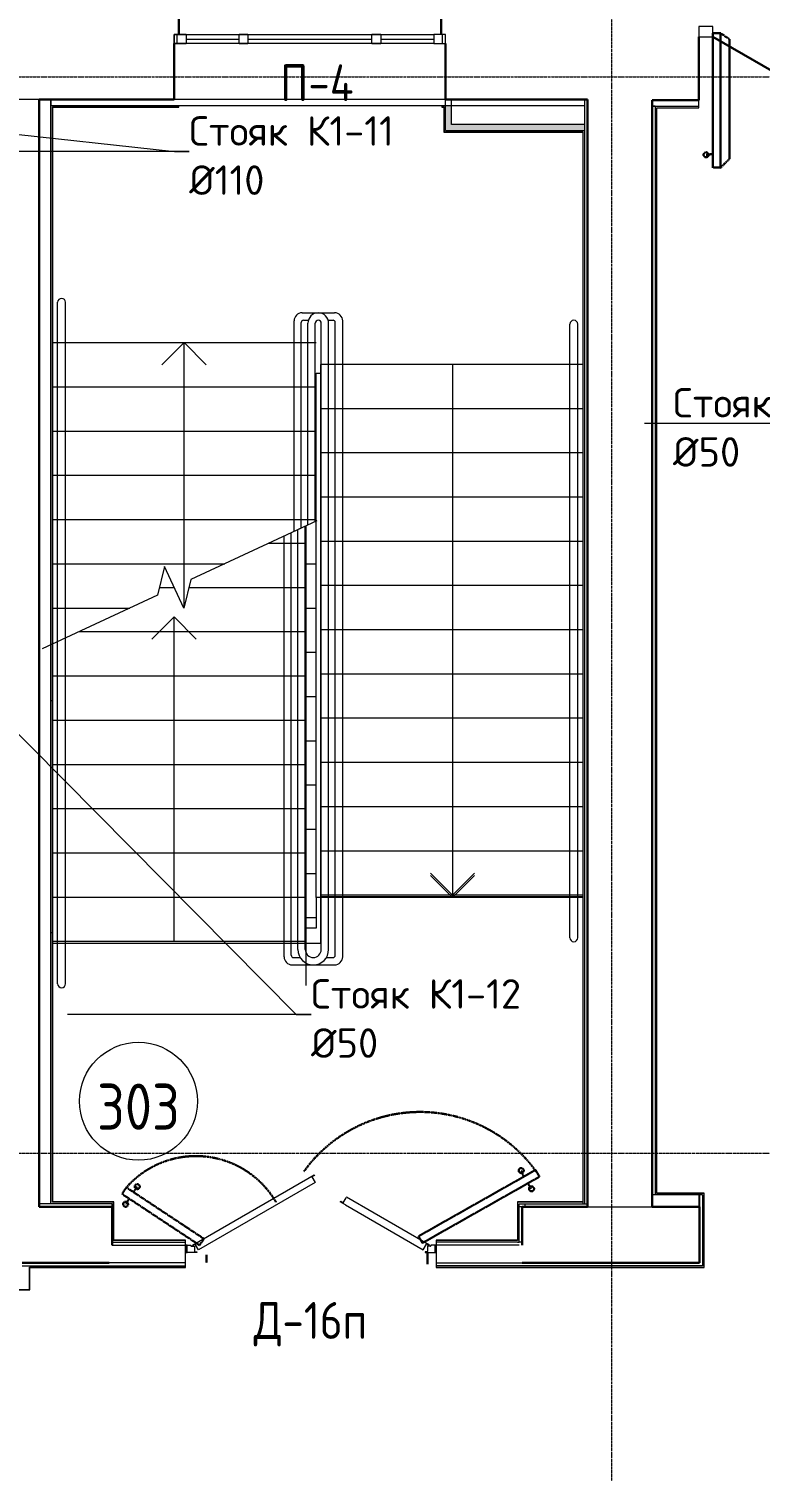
# Model space of a CAD drawing. Header units: millimetres. Extents: x -10178924 to 11692288, y -947381 to 58396.
# Drawn here: x 41895 to 46855, y -264191 to -254409 of the extents above; entities that cross this region are included whole.
import ezdxf
from ezdxf import colors
from ezdxf.entities.mleader import LeaderData, LeaderLine
from ezdxf.math import Vec2, Vec3

# ---------------------------------------------------------------- set-up
doc = ezdxf.new("R2010")
doc.units = ezdxf.units.MM
doc.linetypes.add('ADSK_Линия сетки', pattern=[25, 20, -2.5, 0, -2.5])
doc.linetypes.add('ADSK_Штриховая_ш3 п1_5', pattern=[4.5, 3, -1.5])
for name, color, linetype, lineweight in [('_ Окна', 7, 'Continuous', 9), ('Аннотация', 7, 'Continuous', 18), ('Выноски ВК', 7, 'Continuous', 0), ('Двери', 7, 'Continuous', 9), ('Лестницы', 7, 'Continuous', 9), ('Марки дверей', 7, 'Continuous', 20), ('Марки окон', 7, 'Continuous', 20), ('Окна', 7, 'Continuous', 9), ('Оси', 253, 'Continuous', 9), ('Перекрытие', 7, 'Continuous', 18), ('Стены внутренние', 7, 'Continuous', 18), ('Стены несущие', 7, 'Continuous', 30), ('Стены отделка', 7, 'Continuous', 30), ('Стены перегородки', 7, 'Continuous', 30), ('Стены штриховка', 7, 'Continuous', 9), ('Стрелки вверх', 7, 'Continuous', 18), ('ШТРИХОВКА', 252, 'Continuous', 15)]:
    doc.layers.add(name, color=color, linetype=linetype, lineweight=lineweight)
doc.layers.add('Линии', color=7, linetype='Continuous', lineweight=9, true_color=0x00a600)
doc.styles.add('GOST Common', font='GOST_Common.ttf', dxfattribs={"width": 0.9, "height": 350})
doc.styles.add('GOST Common_2', font='GOST_Common.ttf', dxfattribs={"width": 0.9, "height": 250})
doc.styles.add('PDF ISOCPEUR', font='isocpeur.ttf')

# ---------------------------------------------------------------- blocks, each defined once
blk = doc.blocks.new('Дверь-Alumark_двупольная с глухим окном_S70 - 2000х2200Н ост алюм Д33-6295929-План 3-го этажа')
at = {"layer": 'Двери', "lineweight": 30}
for p, q in [((-780, -175), (3.8, 277.5)), ((1030, -175), (246.2, 277.5))]:
    blk.add_line(p, q, dxfattribs=at)
at = {"layer": 'Двери'}
for p, q in [((-875, -175), (-875, -245)), ((-780, -175), (-875, -175)), ((-780, -245), (-780, -175)), ((1030, -175), (1030, -245)), ((1125, -175), (1030, -175)), ((1125, -245), (1125, -175)), ((-875, -245), (-780, -245)), ((1030, -245), (1125, -245))]:
    blk.add_line(p, q, dxfattribs=at)
blk = doc.blocks.new('dver-dpo-230 _1_ - 1700х2300Н ост алюм EIW15 Д-17п-3687092-План 3-го этажа')
at = {"layer": 'Двери'}
for p, q in [((-804, 60), (21.3, 536.5)), ((23.6, 532.6), (6.3, 522.6)), ((6.3, 522.6), (28.8, 483.6)), ((21.3, 536.5), (23.6, 532.6)), ((28.8, 483.6), (-761.9, 27.1)), ((199, 352.1), (201.5, 356.5)), ((233.7, 332.1), (199, 352.1)), ((201.5, 356.5), (218.8, 346.5)), ((218.8, 346.5), (238.8, 381.1)), ((233.7, 332.1), (761.9, 27.1)), ((241.1, 385), (238.8, 381.1)), ((804, 60), (241.1, 385)), ((-850, 10), (-850, 60)), ((-850, 60), (-813.8, 60)), ((-840, 60), (-850, 60)), ((-850, 60), (-850, 10)), ((-773.8, 10), (-850, 10)), ((-850, 10), (-840, 10)), ((-840, 10), (-840, 60)), ((-813.8, 60), (-813.8, 54.6)), ((-811.3, 52), (-790, 52)), ((-801.8, 56.1), (-804, 60)), ((-784.4, 66.1), (-801.8, 56.1)), ((-790, 52), (-790, 16.5)), ((-787.5, 14), (-773.8, 14)), ((-761.9, 27.1), (-784.4, 66.1)), ((-773.8, 14), (-773.8, 10)), ((761.9, 27.1), (784.4, 66.1)), ((773.8, 14), (773.8, 10)), ((787.5, 14), (773.8, 14)), ((773.8, 10), (850, 10)), ((784.4, 66.1), (801.7, 56.1)), ((790, 52), (790, 16.5)), ((811.3, 52), (790, 52)), ((801.7, 56.1), (804, 60)), ((813.8, 60), (813.8, 54.6)), ((850, 60), (813.8, 60)), ((850, 60), (840, 60)), ((840, 60), (840, 10)), ((840, 10), (850, 10)), ((850, 10), (850, 60)), ((850, 10), (850, 60))]:
    blk.add_line(p, q, dxfattribs=at)
for centre, radius, start, end in [((-811.3, 54.6), 2.52, 180, 270), ((-787.5, 16.5), 2.5, 180, 270), ((787.5, 16.5), 2.5, 270, 360), ((811.3, 54.6), 2.52, 270, 0)]:
    blk.add_arc(centre, radius, start, end, dxfattribs=at)
blk = doc.blocks.new('окно трехпол с фрамугой - 1800-2290_h___нов_ ок-39-4657563-План 3-го этажа')
at = {"layer": '_ Окна', "lineweight": 18}
for p, q in [((-920, 100), (-920, 160)), ((-920, 160), (-840, 160)), ((-840, 100), (-920, 100)), ((-840, 160), (-840, 100)), ((-480, 100), (-480, 160)), ((-480, 160), (-420, 160)), ((-420, 100), (-480, 100)), ((-420, 160), (-420, 100)), ((420, 100), (420, 160)), ((420, 160), (480, 160)), ((480, 100), (420, 100)), ((480, 160), (480, 100)), ((840, 160), (840, 100)), ((920, 160), (840, 160)), ((840, 100), (920, 100)), ((920, 100), (920, 160))]:
    blk.add_line(p, q, dxfattribs=at)
at = {"layer": '_ Окна'}
for p, q in [((-900, 100), (-900, 160)), ((-840, 130), (-480, 130)), ((-420, 130), (420, 130)), ((480, 130), (840, 130)), ((900, 100), (900, 160))]:
    blk.add_line(p, q, dxfattribs=at)
at = {"layer": 'Окна'}
for p, q in [((-920, 160), (-920, 100)), ((-840, 160), (-920, 160)), ((-920, 100), (-840, 100)), ((-840, 160), (-480, 160)), ((-480, 100), (-840, 100)), ((-420, 160), (-480, 160)), ((-480, 100), (-420, 100)), ((-420, 160), (420, 160)), ((420, 100), (-420, 100)), ((480, 160), (420, 160)), ((420, 100), (480, 100)), ((480, 160), (840, 160)), ((840, 100), (480, 100)), ((920, 160), (840, 160)), ((840, 100), (920, 100)), ((920, 100), (920, 160))]:
    blk.add_line(p, q, dxfattribs=at)
blk = doc.blocks.new('3 этаж')
at = {"layer": 'Стены внутренние'}
for points in [[(44722.2, -164730.5), (44761.2, -164730.5), (44761.2, -164601), (44721.2, -164601), (44721.2, -164730.5)], [(45398, -164770.5), (45663.2, -164770.5), (45663.2, -164730.5), (44721.2, -164730.5), (44722.2, -164770.5)]]:
    blk.add_hatch(color=256, dxfattribs=at).paths.add_polyline_path(points)
at = {"layer": 'Лестницы'}
for p, q in [((42057, -166210), (43842.6, -166210)), ((42057, -166210), (43842.6, -166210)), ((45650.6, -166358), (43873.2, -166358)), ((43873.2, -166358), (43873.2, -166658)), ((45650.6, -166358), (43873.2, -166358)), ((43842.6, -166418), (43873.2, -166418)), ((43842.6, -166510), (43842.6, -166418)), ((42057, -166510), (43842.6, -166510)), ((42057, -166510), (43842.6, -166510)), ((43842.6, -166810), (43842.6, -166510)), ((43873.2, -166658), (43873.2, -166958)), ((45650.6, -166658), (43873.2, -166658)), ((45650.6, -166658), (43873.2, -166658)), ((42057, -166810), (43842.6, -166810)), ((42057, -166810), (43842.6, -166810)), ((43842.6, -167110), (43842.6, -166810)), ((43873.2, -166958), (43873.2, -167258)), ((45650.6, -166958), (43873.2, -166958)), ((45650.6, -166958), (43873.2, -166958)), ((42057, -167110), (43842.6, -167110)), ((42057, -167110), (43842.6, -167110)), ((43842.6, -167410), (43842.6, -167110)), ((43873.2, -167258), (43873.2, -167558)), ((45650.6, -167258), (43873.2, -167258)), ((45650.6, -167258), (43873.2, -167258)), ((42057, -167410), (43842.6, -167410)), ((42057, -167410), (43842.6, -167410)), ((43775, -167453), (42993.3, -167817.5)), ((43775, -167570.3), (43775, -167453)), ((43842.6, -167710), (43842.6, -167410)), ((43873.2, -167558), (43873.2, -167858)), ((45650.6, -167558), (43873.2, -167558)), ((45650.6, -167558), (43873.2, -167558)), ((43523.4, -167570.3), (43775, -167570.3)), ((43523.4, -167570.3), (43775, -167570.3)), ((43775, -167870.3), (43775, -167570.3)), ((42057, -167710), (43223.9, -167710)), ((42057, -167710), (43223.9, -167710)), ((42814, -167728.7), (42766.7, -167923.1)), ((42946, -168011.9), (42814, -167728.7)), ((43775, -167710), (43842.6, -167710)), ((43775, -167710), (43842.6, -167710)), ((43842.6, -168010), (43842.6, -167710)), ((42993.3, -167817.5), (42946, -168011.9)), ((42766.7, -167923.1), (41985, -168287.6)), ((42779.6, -167870.3), (42880, -167870.3)), ((42779.6, -167870.3), (42880, -167870.3)), ((42980.4, -167870.3), (43775, -167870.3)), ((42980.4, -167870.3), (43775, -167870.3)), ((43775, -168170.3), (43775, -167870.3)), ((43873.2, -167858), (43873.2, -168158)), ((45650.6, -167858), (43873.2, -167858)), ((45650.6, -167858), (43873.2, -167858)), ((42057, -168010), (42580.5, -168010)), ((42057, -168010), (42580.5, -168010)), ((42945.1, -168010), (42946.5, -168010)), ((42945.1, -168010), (42946.5, -168010)), ((43775, -168010), (43842.6, -168010)), ((43775, -168010), (43842.6, -168010)), ((43842.6, -168310), (43842.6, -168010)), ((42236.6, -168170.3), (43775, -168170.3)), ((42236.6, -168170.3), (43775, -168170.3)), ((43775, -168470.3), (43775, -168170.3)), ((43873.2, -168158), (43873.2, -168458)), ((45650.6, -168158), (43873.2, -168158)), ((45650.6, -168158), (43873.2, -168158)), ((43775, -168310), (43842.6, -168310)), ((43775, -168310), (43842.6, -168310)), ((43842.6, -168610), (43842.6, -168310)), ((42056.9, -168470.3), (43775, -168470.3)), ((42056.9, -168470.3), (43775, -168470.3)), ((43775, -168770.3), (43775, -168470.3)), ((43873.2, -168458), (43873.2, -168758)), ((45650.6, -168458), (43873.2, -168458)), ((45650.6, -168458), (43873.2, -168458)), ((43775, -168610), (43842.6, -168610)), ((43775, -168610), (43842.6, -168610)), ((43842.6, -168910), (43842.6, -168610)), ((42057, -168770.3), (43775, -168770.3)), ((42057, -168770.3), (43775, -168770.3)), ((43775, -169070.3), (43775, -168770.3)), ((43873.2, -168758), (43873.2, -169058)), ((45650.6, -168758), (43873.2, -168758)), ((45650.6, -168758), (43873.2, -168758)), ((43775, -168910), (43842.6, -168910)), ((43775, -168910), (43842.6, -168910)), ((43842.6, -169210), (43842.6, -168910)), ((42057, -169070.3), (43775, -169070.3)), ((42057, -169070.3), (43775, -169070.3)), ((43775, -169370.3), (43775, -169070.3)), ((43873.2, -169058), (43873.2, -169358)), ((45650.6, -169058), (43873.2, -169058)), ((45650.6, -169058), (43873.2, -169058)), ((43775, -169210), (43842.6, -169210)), ((43775, -169210), (43842.6, -169210)), ((43842.6, -169510), (43842.6, -169210)), ((42057, -169370.3), (43775, -169370.3)), ((42057, -169370.3), (43775, -169370.3)), ((43775, -169670.3), (43775, -169370.3)), ((43873.2, -169358), (43873.2, -169658)), ((45650.6, -169358), (43873.2, -169358)), ((45650.6, -169358), (43873.2, -169358)), ((43775, -169510), (43842.6, -169510)), ((43775, -169510), (43842.6, -169510)), ((43842.6, -169810), (43842.6, -169510)), ((42057, -169670.3), (43775, -169670.3)), ((42057, -169670.3), (43775, -169670.3)), ((43775, -169970.3), (43775, -169670.3)), ((43873.2, -169658), (43873.2, -169958)), ((45650.6, -169658), (43873.2, -169658)), ((45650.6, -169658), (43873.2, -169658)), ((43775, -169810), (43842.6, -169810)), ((43775, -169810), (43842.6, -169810)), ((43842.6, -169973), (43842.6, -169810)), ((42057, -169970.3), (43775, -169970.3)), ((42057, -169970.3), (43775, -169970.3)), ((43775, -170270.3), (43775, -169970.3)), ((43873.2, -169958), (43873.2, -169968)), ((45650.6, -169958), (43873.2, -169958)), ((45650.6, -169973), (43873.2, -169973)), ((43775, -170110), (43842.6, -170110)), ((43775, -170110), (43842.6, -170110)), ((42057, -170270.3), (43775, -170270.3)), ((42057, -170270.3), (43775, -170270.3)), ((43775, -170570.3), (43775, -170270.3))]:
    blk.add_line(p, q, dxfattribs=at)
at = {"layer": 'Линии', "color": 7, "linetype": 'ADSK_Штриховая_ш3 п1_5', "lineweight": 30}
for p, q in [((46532.8, -165023.5), (46532.8, -164110.4)), ((46532.8, -164110.4), (46585.8, -164110.4)), ((46585.8, -164110.4), (46585.8, -165022.8)), ((46585.8, -164110.4), (46645.8, -164152.4)), ((46645.8, -164152.4), (46645.8, -164964.5)), ((46532.8, -164931.1), (46488.1, -164936.2)), ((46645.8, -164964.5), (46580.6, -165029.7)), ((46585.8, -165022.8), (46532.8, -165023.5)), ((44537.6, -172270.7), (45331.6, -171821.3)), ((45358.3, -171867), (44563.7, -172316.8)), ((45252, -171866.9), (45234.5, -171825.4)), ((45331.6, -171821.3), (45358.3, -171867)), ((42556.6, -171939.7), (42527.3, -171983.9)), ((43082.5, -172287.9), (42556.6, -171939.7)), ((42605.3, -171972), (42630.1, -171934.4)), ((45277.9, -171912.6), (45304.4, -171948.9)), ((42527.3, -171983.9), (43052.7, -172331.7)), ((42576, -172016.1), (42551.2, -172053.7)), ((43052.7, -172331.7), (43082.5, -172287.9)), ((44563.7, -172316.8), (44537.6, -172270.7)), ((43099.8, -172396.1), (43099.8, -172451.6)), ((44599.8, -172381.6), (44599.8, -172461.6))]:
    blk.add_line(p, q, dxfattribs=at)
at = {"layer": 'Линии', "color": 7}
for p, q in [((42090, -170558.5), (42090, -165936.8)), ((42143.6, -170558.5), (42143.6, -165936.8)), ((43693.6, -167490.7), (43693.6, -166063)), ((43742.6, -167468.1), (43742.6, -166073)), ((43748.6, -166008), (43968.6, -166008)), ((43757.6, -166058), (43790.6, -166058)), ((43925.2, -166058), (43958.2, -166058)), ((43973.2, -170365.3), (43973.2, -166073)), ((44023.6, -170375.3), (44023.6, -166063)), ((45564.6, -170246.2), (45564.6, -166084.8)), ((45618.2, -170246.2), (45618.2, -166084.8)), ((43720, -167478.6), (43851.4, -167417.3)), ((43626, -170375.3), (43626, -167522.8)), ((43675, -170365.3), (43675, -167499.7)), ((43690, -170380.3), (43735.2, -170380.3)), ((43913, -170380.3), (43958.2, -170380.3)), ((43681, -170430.3), (43968.6, -170430.3))]:
    blk.add_line(p, q, dxfattribs=at)
at = {"layer": 'Линии', "color": 7, "lineweight": 18}
for p, q in [((43787.6, -167447.1), (43787.6, -166078.3)), ((43837.6, -167423.8), (43837.6, -166078.3)), ((43878.2, -170326.2), (43878.2, -166078.3)), ((43928.2, -170326.2), (43928.2, -166078.3)), ((43770, -170326.2), (43770, -167456.2)), ((43720, -170326.2), (43720, -167478.6))]:
    blk.add_line(p, q, dxfattribs=at)
at = {"layer": 'Линии', "color": 7, "linetype": 'ADSK_Штриховая_ш3 п1_5', "lineweight": 30}
for centre in [(46488.1, -164936.2), (45234.5, -171825.4), (42630.1, -171934.4), (45304.4, -171948.9), (42551.2, -172053.7)]:
    blk.add_circle(centre, 17, dxfattribs=at)
at = {"layer": 'Линии', "color": 7}
blk.add_circle((42638.4, -171355.1), 400, dxfattribs=at)
for centre, radius, start, end in [((42116.8, -165936.8), 26.8, 0, 180), ((43748.6, -166063), 55, 90, 180), ((43757.6, -166073), 15, 90, 180), ((43857.9, -166078.3), 70.3, 0, 180), ((43857.9, -166078.3), 20.3, 0, 180), ((43958.2, -166073), 15, 0, 90), ((43968.6, -166063), 55, 0, 90), ((45591.4, -166084.8), 26.8, 0, 180), ((45591.4, -170246.2), 26.8, 180, 0), ((43681, -170375.3), 55, 180, 270), ((43690, -170365.3), 15, 180, 270), ((43824.1, -170326.2), 104.1, 180, 0), ((43824.1, -170326.2), 54.1, 180, 0), ((43958.2, -170365.3), 15, 270, 0), ((43968.6, -170375.3), 55, 270, 0), ((42116.8, -170558.5), 26.8, 180, 0)]:
    blk.add_arc(centre, radius, start, end, dxfattribs=at)
at = {"layer": 'Линии', "color": 7, "linetype": 'ADSK_Штриховая_ш3 п1_5', "lineweight": 30}
for centre, radius, start, end in [((44548.1, -172397.8), 970.1, 33.5518, 144.34477), ((43028, -172355.2), 628.4, 30.24051, 138.61165)]:
    blk.add_arc(centre, radius, start, end, dxfattribs=at)
at = {"layer": 'Оси', "linetype": 'ADSK_Линия сетки'}
for p, q in [((45849.6, -188334.9), (45849.6, -141962.3)), ((-10559.1, -164407.3), (56004.9, -164407.3)), ((-10559.1, -171707.3), (56004.9, -171707.3))]:
    blk.add_line(p, q, dxfattribs=at)
at = {"layer": 'Перекрытие'}
for p, q in [((43873.2, -169973), (43842.6, -169973)), ((43842.6, -169973), (43842.6, -170181)), ((45650.6, -169968), (43873.2, -169968)), ((43873.2, -169968), (43873.2, -170285.3)), ((43842.6, -170181), (43775, -170181)), ((43873.2, -170285.3), (42057, -170285.3)), ((46443.9, -171990.3), (46443.9, -172070.3))]:
    blk.add_line(p, q, dxfattribs=at)
at = {"layer": 'Стены несущие'}
for p, q in [((42911.2, -164121), (42911.2, -164001)), ((44691.2, -164001), (44691.2, -164121)), ((46438.5, -164566.7), (46438.5, -164136.7)), ((42881.2, -164561), (42881.2, -164181)), ((44721.2, -164181), (44721.2, -164561)), ((41965, -172070.3), (41965, -164561)), ((42881.2, -164561), (41965, -164561)), ((45683.2, -164561), (44721.2, -164561)), ((45683.2, -164561), (45683.2, -172070.3)), ((46438.5, -164566.7), (46123.2, -164566.7)), ((46123.2, -172070.3), (46123.2, -164566.7)), ((42460, -172070.3), (41965, -172070.3)), ((42460, -172330.3), (42460, -172070.3)), ((45683.2, -172070.3), (45240, -172070.3)), ((45240, -172330.3), (45240, -172070.3)), ((46443.9, -172070.3), (46123.2, -172070.3)), ((46443.9, -172450.3), (46443.9, -172070.3)), ((41850, -172450.3), (42440, -172450.3)), ((42440, -172450.3), (42440, -172446.7)), ((45240, -172447.9), (45240, -172450.3)), ((45240, -172450.3), (46443.9, -172450.3))]:
    blk.add_line(p, q, dxfattribs=at)
at = {"layer": 'Стены отделка', "lineweight": 9}
for p, q in [((42044.4, -164561), (42044.4, -164601)), ((42044.4, -164601), (42045, -164601)), ((42045, -172050.3), (42045, -164561)), ((42057, -164613), (42912.2, -164613)), ((42057, -172038.3), (42057, -164613)), ((44721.2, -164561), (42881.2, -164561)), ((42912.2, -164601), (44696.2, -164601)), ((42912.2, -164613), (42912.2, -164601)), ((44696.2, -164601), (44696.2, -164613)), ((44696.2, -164613), (44709.2, -164613)), ((44709.2, -164613), (44709.2, -164780.5)), ((44761.2, -164566), (44721.2, -164566)), ((44721.2, -164770.5), (44721.2, -164566)), ((44721.2, -164601), (45663.2, -164601)), ((44761.2, -164730.5), (44761.2, -164566)), ((45663.2, -164561), (45663.2, -172050.3)), ((46123.2, -164606.7), (46143.2, -164606.7)), ((46143.2, -164606.7), (46123.2, -164606.7)), ((46143.2, -164606.7), (46143.2, -171990.3)), ((46155.2, -164618.7), (46438.5, -164618.7)), ((46155.2, -171978.3), (46155.2, -164618.7)), ((46438.5, -164618.7), (46438.5, -164566.7)), ((44711.2, -164782.5), (45651.2, -164782.5)), ((44721.2, -164770.5), (45663.2, -164770.5)), ((45663.2, -164730.5), (44761.2, -164730.5)), ((45651.2, -164782.5), (45651.2, -172038.3)), ((42045, -168636.1), (42057, -168636.1)), ((42057, -170212.8), (42045, -170212.8)), ((42460, -172050.3), (41965, -172050.3)), ((42470, -172038.3), (42057, -172038.3)), ((42460, -172070.3), (42460, -172050.3)), ((42472, -172298.3), (42472, -172040.3)), ((45208, -172040.3), (45208, -172298.3)), ((45651.2, -172038.3), (45210, -172038.3)), ((45220, -172050.3), (45683.2, -172050.3)), ((45220, -172310.3), (45220, -172050.3)), ((45258.4, -172050.3), (45258.4, -172070.3)), ((46464.1, -171990.3), (46123.2, -171990.3)), ((46474.1, -171978.3), (46155.2, -171978.3)), ((46441.6, -172070.3), (46441.6, -171990.3)), ((46444.1, -171990.3), (46444.1, -172450.3)), ((46464.1, -171990.3), (46464.1, -172470.3)), ((46476.1, -172480.3), (46476.1, -171980.3)), ((45240, -172070.3), (45220, -172070.3)), ((42958.5, -172298.3), (42472, -172298.3)), ((42917.5, -172310.3), (42958.5, -172310.3)), ((42958.5, -172330.3), (42958.5, -172298.3)), ((44658.5, -172298.3), (44658.5, -172330.3)), ((45208, -172298.3), (44658.5, -172298.3)), ((45240, -172310.3), (45220, -172310.3)), ((42958.5, -172450.3), (42958.5, -172450.3)), ((42958.5, -172482.3), (42958.5, -172450.3)), ((44658.5, -172450.3), (44658.5, -172482.3)), ((46444.1, -172450.3), (46443.9, -172450.3)), ((41850, -172470.3), (42917.5, -172470.3)), ((41902, -172631.7), (41902, -172482.3)), ((41902, -172482.3), (42958.5, -172482.3)), ((46464.1, -172470.3), (44658.5, -172470.3)), ((44658.5, -172482.3), (46474.1, -172482.3)), ((46444.1, -172470.2), (46464.1, -172470.2)), ((41440, -172633.7), (41900, -172633.7))]:
    blk.add_line(p, q, dxfattribs=at)
at = {"layer": 'Стены перегородки', "lineweight": 18}
for p, q in [((42460, -172330.3), (42958.5, -172330.3)), ((42958.5, -172450.3), (42958.5, -172330.3)), ((44658.5, -172330.3), (44658.5, -172450.3)), ((45220, -172330.3), (44658.5, -172330.3)), ((42958.5, -172450.3), (42440, -172450.3)), ((44658.5, -172450.3), (45240, -172450.3))]:
    blk.add_line(p, q, dxfattribs=at)
at = {"layer": 'Стены штриховка'}
for p, q in [((41965, -164561), (41585, -164561)), ((42045, -164601), (42912.2, -164601)), ((42055, -164611), (42912.2, -164611)), ((42055, -172040.3), (42055, -164611)), ((44696.2, -164601), (44721.2, -164601)), ((44696.2, -164611), (44711.2, -164611)), ((44711.2, -164611), (44711.2, -164782.5)), ((46143.2, -164606.7), (46438.5, -164606.7)), ((46153.2, -164616.7), (46438.5, -164616.7)), ((46153.2, -171980.3), (46153.2, -164616.7)), ((44709.2, -164780.5), (45653.2, -164780.5)), ((44709.2, -164780.5), (44709.2, -164782.5)), ((44709.2, -164782.5), (44711.2, -164782.5)), ((45653.2, -164780.5), (45653.2, -172050.3)), ((42472, -172040.3), (42055, -172040.3)), ((42470, -172300.3), (42470, -172038.3)), ((42472, -172038.3), (42470, -172038.3)), ((42472, -172040.3), (42472, -172038.3)), ((45210, -172038.3), (45208, -172038.3)), ((45208, -172038.3), (45208, -172040.3)), ((45651.2, -172040.3), (45208, -172040.3)), ((45210, -172038.3), (45210, -172300.3)), ((45651.2, -172040.3), (45651.2, -172050.3)), ((46476.1, -171980.3), (46153.2, -171980.3)), ((46474.1, -172482.3), (46474.1, -171978.3)), ((46476.1, -171978.3), (46474.1, -171978.3)), ((46476.1, -171980.3), (46476.1, -171978.3)), ((45683.2, -172070.3), (46123.2, -172070.3)), ((42460, -172310.3), (42917.5, -172310.3)), ((42958.5, -172300.3), (42470, -172300.3)), ((45210, -172300.3), (44658.5, -172300.3)), ((45208, -172310.3), (44658.5, -172310.3)), ((45210, -172310.3), (45220, -172310.3)), ((41900, -172633.7), (41900, -172480.3)), ((41900, -172480.3), (42958.5, -172480.3)), ((42917.5, -172470.3), (42958.5, -172470.3)), ((44658.5, -172480.3), (46476.1, -172480.3)), ((46474.1, -172482.3), (46476.1, -172482.3)), ((46476.1, -172482.3), (46476.1, -172480.3)), ((41438, -172631.7), (41902, -172631.7)), ((41900, -172633.7), (41902, -172633.7)), ((41902, -172633.7), (41902, -172631.7))]:
    blk.add_line(p, q, dxfattribs=at)
at = {"layer": 'Стрелки вверх'}
for p, q in [((42947.6, -166210), (42797.6, -166360)), ((42947.6, -166510), (42947.6, -166210)), ((42947.6, -166210), (43097.6, -166360)), ((44768.2, -166358), (44768.2, -166658)), ((42947.6, -166810), (42947.6, -166510)), ((44768.2, -166658), (44768.2, -166958)), ((42947.6, -167110), (42947.6, -166810)), ((44768.2, -166958), (44768.2, -167258)), ((42947.6, -167410), (42947.6, -167110)), ((44768.2, -167258), (44768.2, -167558)), ((42947.6, -167710), (42947.6, -167410)), ((44768.2, -167558), (44768.2, -167858)), ((42947.6, -168005.6), (42947.6, -167710)), ((44768.2, -167858), (44768.2, -168158)), ((42880, -168070.3), (42730, -168220.3)), ((42880, -168170.3), (42880, -168070.3)), ((42880, -168070.3), (43030, -168220.3)), ((42880, -168470.3), (42880, -168170.3)), ((44768.2, -168158), (44768.2, -168458)), ((42880, -168770.3), (42880, -168470.3)), ((44768.2, -168458), (44768.2, -168758)), ((42880, -169070.3), (42880, -168770.3)), ((44768.2, -168758), (44768.2, -169058)), ((42880, -169370.3), (42880, -169070.3)), ((44768.2, -169058), (44768.2, -169358)), ((42880, -169670.3), (42880, -169370.3)), ((44768.2, -169358), (44768.2, -169658)), ((42880, -169970.3), (42880, -169670.3)), ((44768.2, -169658), (44768.2, -169958)), ((44768.2, -169958), (44618.2, -169808)), ((44768.2, -169958), (44918.2, -169808)), ((44768.2, -169973), (44618.2, -169823)), ((44768.2, -169973), (44918.2, -169823)), ((42880, -170270.3), (42880, -169970.3)), ((44768.2, -169958), (44768.2, -169968))]:
    blk.add_line(p, q, dxfattribs=at)
at = {"layer": 'Двери', "rotation": 180}
blk.add_blockref('Дверь-Alumark_двупольная с глухим окном_S70 - 2000х2200Н ост алюм Д33-6295929-План 3-го этажа', (47563.5, -164311.7), dxfattribs=at)
at = {"layer": 'Двери'}
blk.add_blockref('dver-dpo-230 _1_ - 1700х2300Н ост алюм EIW15 Д-17п-3687092-План 3-го этажа', (43808.5, -172390.3), dxfattribs=at)
at = {"layer": 'Окна'}
blk.add_blockref('окно трехпол с фрамугой - 1800-2290_h___нов_ ок-39-4657563-План 3-го этажа', (43801.2, -164281), dxfattribs=at)
at = {"layer": 'Аннотация', "lineweight": 9, "insert": (42638.4, -171392), "char_height": 312.5, "width": 520.211, "attachment_point": 5, "line_spacing_factor": 1.022766, "style": 'GOST Common'}
blk.add_mtext('303', dxfattribs=at)
at = {"layer": 'Марки дверей', "lineweight": 9, "insert": (43804.9, -172867.5), "char_height": 250, "width": 803.7, "attachment_point": 5, "line_spacing_factor": 1.022766, "style": 'GOST Common_2'}
blk.add_mtext('\\pxqc,t1.8,3.6,5.4,7.2,9,10.8,12.6,14.4,16.2,18,19.8,21.6,23.4,25.2,27,28.8,30.6,32.4,34.2,36,37.8,39.6,41.4,43.2,45,46.8,48.6,50.4,52.2,54,55.8,57.6;{Д-16п}', dxfattribs=at)
at = {"layer": 'Марки окон', "lineweight": 9, "insert": (43848.8, -164447.9), "char_height": 250, "width": 523.8, "attachment_point": 5, "line_spacing_factor": 1.022766, "style": 'GOST Common_2'}
blk.add_mtext('\\pxqc,t1.8,3.6,5.4,7.2,9,10.8,12.6,14.4,16.2,18,19.8,21.6,23.4,25.2,27,28.8,30.6,32.4,34.2,36,37.8,39.6,41.4,43.2,45,46.8,48.6,50.4,52.2,54,55.8,57.6;{П-4}', dxfattribs=at)
blk = doc.blocks.new('_None')

msp = doc.modelspace()

# ---------------------------------------------------------------- block references
at = {"layer": 'ШТРИХОВКА'}
msp.add_blockref('3 этаж', (0, -90326.7), dxfattribs=at)

# ---------------------------------------------------------------- leaders
at = {"layer": 'Выноски ВК', "ltscale": 50}
ml = msp.add_multileader_mtext('Standard', dxfattribs=at)
ml.set_content('Стояк К1-11 ^J%%C110', color=256, style='PDF ISOCPEUR')
ml.set_leader_properties(color=256, linetype='ByLayer', lineweight=-1)
ml.set_arrow_properties(name='NONE')
ml.build(insert=Vec2(0, 0))
ml.multileader.update_dxf_attribs({"text_left_attachment_type": 6, "text_right_attachment_type": 6, "dogleg_length": 100, "arrow_head_size": 300})
ctx = ml.context
ctx.base_point, ctx.char_height, ctx.arrow_head_size, ctx.landing_gap_size, ctx.plane_origin = Vec3(42982.4, -255241.2), 200, 300, 0, Vec3(34214.4, -251374.1)
ctx.left_attachment, ctx.right_attachment = 6, 6
notes = []
notes.append((ctx, [(0, (1, 1, 0), (42882.4, -255241.2), (1, 0), 100, [(1, [(41458.7, -255086.3)], 0, [])])]))
ctx.mtext.insert, ctx.mtext.flow_direction = Vec3(42982.4, -255001.2), 5
ml = msp.add_multileader_mtext('Standard', dxfattribs=at)
ml.set_content('Стояк К1-15 ^J%%C50', color=256, style='PDF ISOCPEUR')
ml.set_leader_properties(color=256, linetype='ByLayer', lineweight=-1)
ml.set_arrow_properties(name='NONE')
ml.build(insert=Vec2(0, 0))
ml.multileader.update_dxf_attribs({"text_left_attachment_type": 6, "text_right_attachment_type": 6, "dogleg_length": 100, "arrow_head_size": 300})
ctx = ml.context
ctx.base_point, ctx.char_height, ctx.arrow_head_size, ctx.landing_gap_size, ctx.plane_origin = Vec3(46263.7, -257084.6), 200, 300, 0, Vec3(41389.9, -254203.1)
ctx.left_attachment, ctx.right_attachment = 6, 6
notes.append((ctx, [(1, (1, 1, 0), (47823.7, -257084.6), (-1, 0), 100, [(1, [(48634.2, -257915.3)], 0, [])])]))
ctx.mtext.insert, ctx.mtext.flow_direction = Vec3(46263.7, -256844.6), 5
ml = msp.add_multileader_mtext('Standard', dxfattribs=at)
ml.set_content('Стояк К1-12 ^J%%C50', color=256, style='PDF ISOCPEUR')
ml.set_leader_properties(color=256, linetype='ByLayer', lineweight=-1)
ml.set_arrow_properties(name='NONE')
ml.build(insert=Vec2(0, 0))
ml.multileader.update_dxf_attribs({"text_left_attachment_type": 6, "text_right_attachment_type": 6, "dogleg_length": 100, "arrow_head_size": 300})
ctx = ml.context
ctx.base_point, ctx.char_height, ctx.arrow_head_size, ctx.landing_gap_size, ctx.plane_origin = Vec3(43808.8, -261093.9), 200, 300, 0, Vec3(34247.6, -255144.7)
ctx.left_attachment, ctx.right_attachment = 6, 6
notes.append((ctx, [(0, (1, 1, 0), (43708.8, -261093.9), (1, 0), 100, [(1, [(41492, -258856.9)], 0, [])])]))
ctx.mtext.insert, ctx.mtext.flow_direction = Vec3(43808.8, -260853.9), 5
for ctx, leaders in notes:
    for number, flags, end, landing, length, lines in leaders:
        leader = LeaderData()
        leader.index, (leader.has_last_leader_line, leader.has_dogleg_vector, leader.attachment_direction) = number, flags
        leader.last_leader_point, leader.dogleg_vector, leader.dogleg_length = Vec3(end), Vec3(landing), length
        for number, points, colour, breaks in lines:
            line = LeaderLine()
            line.index, line.vertices, line.color, line.breaks = number, Vec3.list(points), colors.encode_raw_color(colour), breaks
            leader.lines.append(line)
        ctx.leaders.append(leader)

doc.saveas('drawing.dxf')
